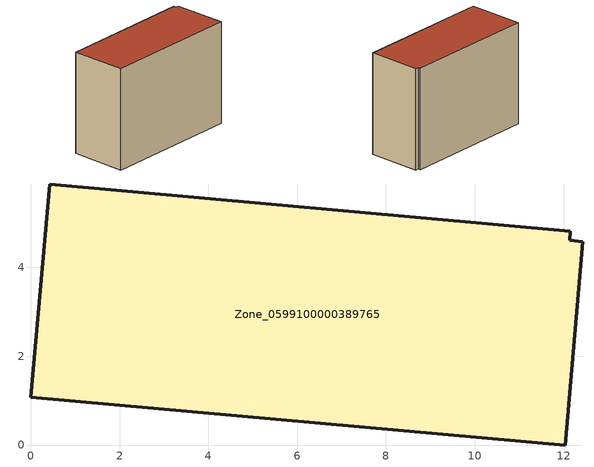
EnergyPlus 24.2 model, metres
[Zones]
Zone_0599100000389765
 floor ground (C_G): 12.16,4.81 12.14,4.61 12.43,4.58 12.04,0 0,1.08 0.43,5.88 z0
 wall outside (C_F): 12.16,4.81 0.43,5.88 0,1.08 12.04,0 12.43,4.58 12.14,4.61 12.16,4.81 z0:8.9
 roof outside (C_R): 12.14,4.61 12.16,4.81 0.43,5.88 0,1.08 12.04,0 12.43,4.58 z8.9
[BUILDING]
Pand.0599100000389765: North Axis=0; Terrain=City; Loads Convergence Tolerance Value=0.04; Temperature Convergence Tolerance Value=0.4; Solar Distribution=FullExterior; Maximum Number of Warmup Days=25; Minimum Number of Warmup Days=1
[Site:Location]
Rotterdam.The.Hague.AP_ZH_NLD Design_Conditions: Latitude=51.96; Longitude=4.45; Time Zone=1; Elevation=-4.5
[SITE:GROUNDTEMPERATURE:BUILDINGSURFACE]
18, 18, 18, 18, 18, 18, 18, 18, 18, 18, 18, 18
[MATERIAL] Thermal Absorptance=0.9; Solar Absorptance=0.7; Visible Absorptance=0.7
Name | Roughness | Thickness | Conductivity | Density | Specific Heat
G.TI.1992-2005 | MediumSmooth | 0.15 | 0.06 | 540 | 1210
F.TI.1992-2005 | Rough | 0.3 | 0.12 | 1920 | 840
R.TI.1992-2005 | MediumRough | 0.2 | 0.08 | 1500 | 1000
[CONSTRUCTION]
C_G: G.TI.1992-2005
C_F: F.TI.1992-2005
C_R: R.TI.1992-2005
[ZONE]
Zone_0599100000389765: Type=1; Multiplier=1; Ceiling Height=Autocalculate; Volume=Autocalculate; Floor Area=autocalculate; Part of Total Floor Area=Yes
[ZONEINFILTRATION:DESIGNFLOWRATE]
Infil_Zone_0599100000389765: Zone or ZoneList or Space or SpaceList=Zone_0599100000389765; Schedule=AlwaysOn; Design Flow Rate Calculation Method=Flow/Area; Flow Rate per Floor Area=0.0015; Constant Term Coefficient=1; Temperature Term Coefficient=0; Velocity Term Coefficient=0; Velocity Squared Term Coefficient=0
[HVACTEMPLATE:ZONE:IDEALLOADSAIRSYSTEM]
Zone_0599100000389765: Maximum Heating Supply Air Temperature=50; Minimum Cooling Supply Air Temperature=13; Maximum Heating Supply Air Humidity Ratio=0.0156; Minimum Cooling Supply Air Humidity Ratio=0.0077; Heating Limit=NoLimit; Cooling Limit=NoLimit; Dehumidification Control Type=ConstantSensibleHeatRatio; Cooling Sensible Heat Ratio=0.7; Dehumidification Setpoint=60; Humidification Control Type=None; Humidification Setpoint=30; Outdoor Air Method=None; Outdoor Air Flow Rate per Person=0.00944; Outdoor Air Flow Rate per Zone Floor Area=0; Outdoor Air Flow Rate per Zone=0; Demand Controlled Ventilation Type=None; Outdoor Air Economizer Type=NoEconomizer; Heat Recovery Type=None; Sensible Heat Recovery Effectiveness=0.7; Latent Heat Recovery Effectiveness=0.65
[ZONECONTROL:THERMOSTAT]
ThermostatControl_Zone_0599100000389765: Zone or ZoneList=Zone_0599100000389765; Control Type Schedule=DualSetpointControlType; Control 1=Thermostat_Zone_0599100000389765; Temperature Difference Between Cutout And Setpoint=0
[THERMOSTATSETPOINT:DUALSETPOINT]
Thermostat_Zone_0599100000389765: Heating Setpoint Temperature Schedule=HeatingSetpoint_Zone_0599100000389765; Cooling Setpoint Temperature Schedule=CoolingSetpoint_Zone_0599100000389765
[SCHEDULE:COMPACT]
HeatingSetpoint_Zone_0599100000389765: Through: 12/31, For: AllDays, Until: 24:00, 21
CoolingSetpoint_Zone_0599100000389765: Through: 12/31, For: AllDays, Until: 24:00, 24
DualSetpointControlType: Through: 12/31, For: AllDays, Until: 24:00, 4
AlwaysOn: Through: 12/31, For: AllDays, Until: 24:00, 1
